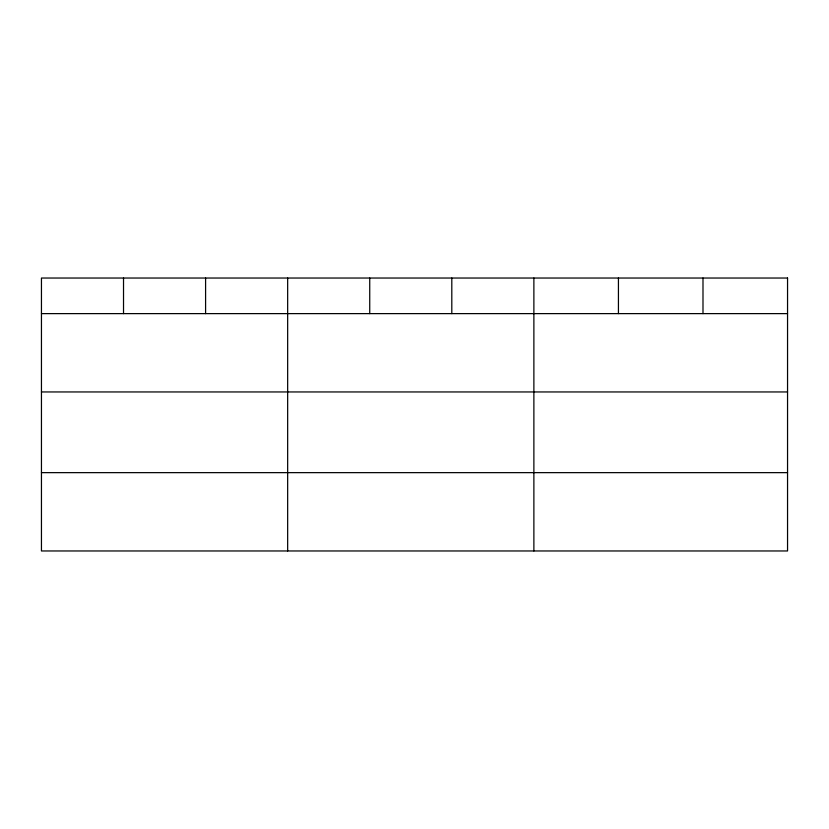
<?xml version="1.0" encoding="UTF-8"?>
<svg xmlns="http://www.w3.org/2000/svg" width="829" height="829" viewBox="0 0 829 829"><rect width="100%" height="100%" fill="white"/><g stroke="black" fill="none" stroke-linecap="round" stroke-linejoin="round"><path stroke-width="1.24" d="M41.45 313.621L787.55 313.621M41.45 391.951L787.55 391.951M41.45 472.644L787.55 472.644M702.992 278.036L702.992 313.621M618.434 278.036L618.434 313.621M533.876 278.036L533.876 550.964M451.805 278.036L451.805 313.621M369.734 278.036L369.734 313.621M287.663 278.036L287.663 550.964M205.592 278.036L205.592 313.621M123.521 278.036L123.521 313.621M787.55 278.036L41.45 278.036L41.45 550.964L787.55 550.964L787.55 278.036"/></g></svg>
